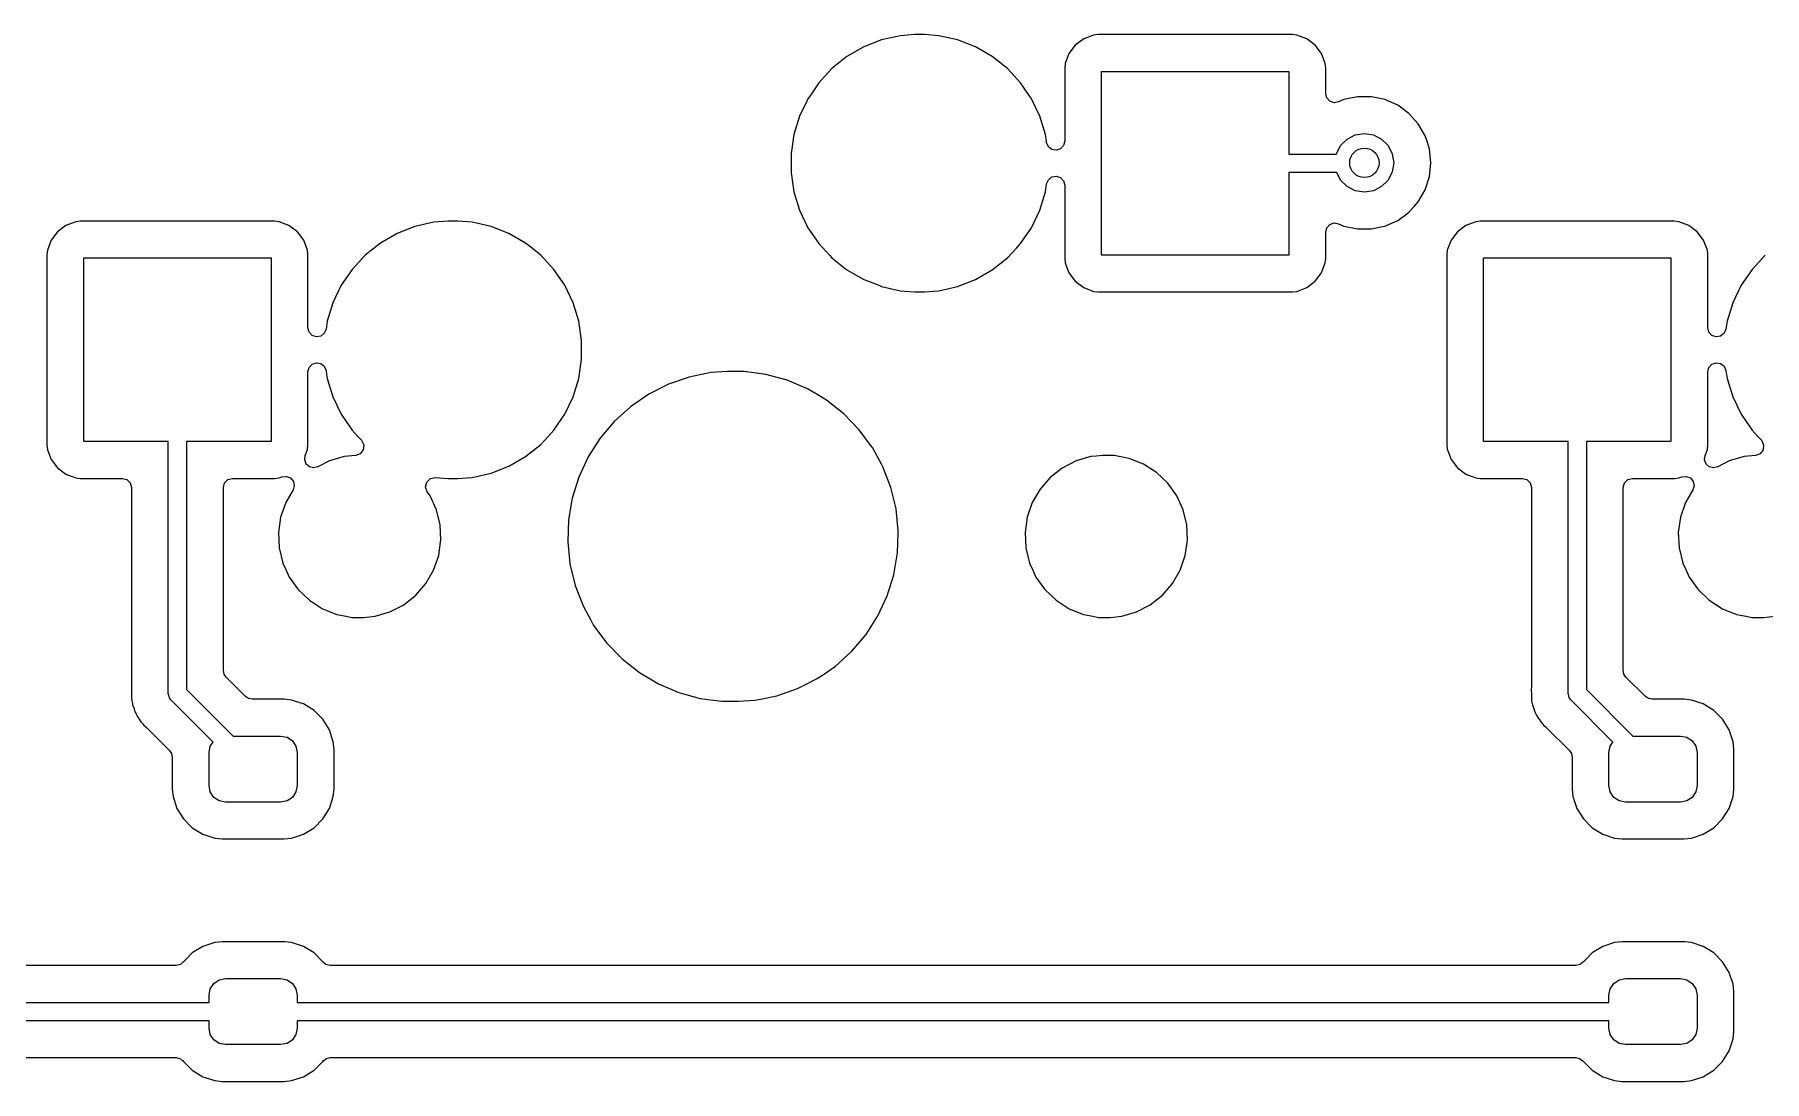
# Model space of a CAD drawing. Extents: x 30 to 259, y -142 to -25.
# Drawn here: x 220.28 to 243.82, y -60.99 to -46.74 of the extents above; entities that cross this region are included whole.
import ezdxf

# ---------------------------------------------------------------- set-up
doc = ezdxf.new("R2010")
doc.units = 0
doc.layers.add('BLACK', color=7, linetype='CONTINUOUS')

msp = doc.modelspace()

# ---------------------------------------------------------------- linework, layer by layer
at = {"layer": 'BLACK', "linetype": 'CONTINUOUS'}
for p, q in [((231.81, -46.8176), (231.566, -46.9134)), ((232.066, -46.7592), (231.81, -46.8176)), ((232.262, -46.7445), (232.066, -46.7592)), ((232.393, -46.7445), (232.262, -46.7445)), ((232.262, -46.7445), (232.262, -46.7445)), ((232.589, -46.7592), (232.393, -46.7445)), ((232.393, -46.7445), (232.393, -46.7445)), ((232.845, -46.8176), (232.589, -46.7592)), ((233.089, -46.9134), (232.845, -46.8176)), ((234.56, -46.8012), (234.445, -46.8875)), ((234.695, -46.7509), (234.56, -46.8012)), ((234.755, -46.7445), (234.695, -46.7509)), ((237.4, -46.7445), (234.755, -46.7445)), ((237.46, -46.7509), (237.4, -46.7445)), ((237.4, -46.7445), (237.4, -46.7445)), ((237.595, -46.8012), (237.46, -46.7509)), ((237.71, -46.8875), (237.595, -46.8012)), ((231.339, -47.0446), (231.134, -47.2082)), ((231.566, -46.9134), (231.339, -47.0446)), ((233.316, -47.0446), (233.089, -46.9134)), ((233.521, -47.2082), (233.316, -47.0446)), ((233.316, -47.0446), (233.316, -47.0446)), ((234.359, -47.0027), (234.308, -47.1375)), ((234.445, -46.8875), (234.359, -47.0027)), ((237.796, -47.0027), (237.71, -46.8875)), ((237.847, -47.1375), (237.796, -47.0027)), ((231.134, -47.2082), (230.955, -47.4005)), ((233.7, -47.4005), (233.521, -47.2082)), ((233.521, -47.2082), (233.521, -47.2082)), ((233.521, -47.2082), (233.521, -47.2082)), ((234.308, -47.1375), (234.302, -47.1971)), ((234.302, -47.1971), (234.302, -48.1953)), ((234.802, -49.745), (234.802, -47.245)), ((234.802, -47.245), (237.352, -47.245)), ((237.352, -47.245), (237.352, -48.37)), ((237.853, -47.1971), (237.847, -47.1375)), ((237.853, -47.548), (237.853, -47.1971)), ((237.853, -47.1971), (237.853, -47.1971)), ((230.881, -47.5095), (230.813, -47.6095)), ((230.955, -47.4005), (230.881, -47.5095)), ((233.848, -47.6173), (233.7, -47.4005)), ((233.7, -47.4005), (233.7, -47.4005)), ((233.7, -47.4005), (233.7, -47.4005)), ((237.868, -47.6071), (237.853, -47.548)), ((230.791, -47.6516), (230.693, -47.8537)), ((230.807, -47.6173), (230.791, -47.6516)), ((230.813, -47.6095), (230.807, -47.6173)), ((233.962, -47.8537), (233.848, -47.6173)), ((237.909, -47.652), (237.868, -47.6071)), ((237.967, -47.6716), (237.909, -47.652)), ((238.027, -47.6613), (237.967, -47.6716)), ((238.1, -47.6289), (238.027, -47.6613)), ((238.285, -47.5895), (238.1, -47.6289)), ((238.475, -47.5895), (238.285, -47.5895)), ((238.285, -47.5895), (238.285, -47.5895)), ((238.66, -47.6289), (238.475, -47.5895)), ((238.475, -47.5895), (238.475, -47.5895)), ((238.833, -47.7058), (238.66, -47.6289)), ((238.986, -47.8171), (238.833, -47.7058)), ((230.693, -47.8537), (230.616, -48.1044)), ((234.039, -48.1044), (233.962, -47.8537)), ((239.113, -47.9578), (238.986, -47.8171)), ((239.207, -48.1217), (239.113, -47.9578)), ((230.616, -48.1044), (230.577, -48.3638)), ((234.053, -48.1953), (234.039, -48.1044)), ((234.055, -48.2138), (234.053, -48.1953)), ((234.079, -48.2702), (234.055, -48.2138)), ((234.287, -48.2546), (234.245, -48.2995)), ((234.302, -48.1953), (234.287, -48.2546)), ((238, -48.3664), (238.056, -48.2549)), ((238.056, -48.2549), (238.145, -48.1664)), ((238.145, -48.1664), (238.256, -48.1096)), ((238.256, -48.1096), (238.38, -48.09)), ((238.38, -48.09), (238.504, -48.1096)), ((238.504, -48.1096), (238.615, -48.1664)), ((238.615, -48.1664), (238.704, -48.2549)), ((238.704, -48.2549), (238.76, -48.3664)), ((239.223, -48.1717), (239.207, -48.1217)), ((239.266, -48.3017), (239.223, -48.1717)), ((230.577, -48.3638), (230.577, -48.6262)), ((234.127, -48.3083), (234.079, -48.2702)), ((234.187, -48.319), (234.127, -48.3083)), ((234.245, -48.2995), (234.187, -48.319)), ((237.352, -48.37), (237.999, -48.37)), ((237.999, -48.37), (238, -48.3664)), ((238.76, -48.3664), (238.78, -48.49)), ((238.78, -48.49), (238.76, -48.6136)), ((239.285, -48.49), (239.266, -48.3017)), ((239.266, -48.6783), (239.285, -48.49)), ((230.577, -48.6262), (230.616, -48.8856)), ((234.055, -48.7762), (234.079, -48.7198)), ((234.079, -48.7198), (234.127, -48.6817)), ((234.127, -48.6817), (234.187, -48.671)), ((234.187, -48.671), (234.245, -48.6905)), ((234.245, -48.6905), (234.287, -48.7354)), ((238.003, -48.62), (237.352, -48.62)), ((237.352, -48.62), (237.352, -49.745)), ((238.056, -48.7251), (238.003, -48.62)), ((238.145, -48.8136), (238.056, -48.7251)), ((238.704, -48.7251), (238.615, -48.8136)), ((238.76, -48.6136), (238.704, -48.7251)), ((239.207, -48.8583), (239.266, -48.6783)), ((230.616, -48.8856), (230.693, -49.1363)), ((233.962, -49.1363), (234.039, -48.8856)), ((234.039, -48.8856), (234.055, -48.7762)), ((234.287, -48.7354), (234.302, -48.7947)), ((234.302, -48.7947), (234.302, -49.7929)), ((238.256, -48.8704), (238.145, -48.8136)), ((238.38, -48.89), (238.256, -48.8704)), ((238.504, -48.8704), (238.38, -48.89)), ((238.615, -48.8136), (238.504, -48.8704)), ((239.113, -49.0222), (239.207, -48.8583)), ((230.693, -49.1363), (230.807, -49.3727)), ((233.848, -49.3727), (233.962, -49.1363)), ((238.833, -49.2742), (238.94, -49.1962)), ((238.94, -49.1962), (238.986, -49.1629)), ((238.986, -49.1629), (239.058, -49.0829)), ((239.058, -49.0829), (239.113, -49.0222)), ((220.595, -49.4275), (220.509, -49.5427)), ((220.71, -49.3412), (220.595, -49.4275)), ((220.845, -49.2909), (220.71, -49.3412)), ((220.905, -49.2845), (220.845, -49.2909)), ((223.55, -49.2845), (220.905, -49.2845)), ((223.61, -49.2909), (223.55, -49.2845)), ((223.55, -49.2845), (223.55, -49.2845)), ((223.745, -49.3412), (223.61, -49.2909)), ((223.86, -49.4275), (223.745, -49.3412)), ((223.946, -49.5427), (223.86, -49.4275)), ((225.46, -49.3576), (225.216, -49.4534)), ((225.716, -49.2992), (225.46, -49.3576)), ((225.912, -49.2845), (225.716, -49.2992)), ((226.043, -49.2845), (225.912, -49.2845)), ((225.912, -49.2845), (225.912, -49.2845)), ((226.239, -49.2992), (226.043, -49.2845)), ((226.043, -49.2845), (226.043, -49.2845)), ((226.495, -49.3576), (226.239, -49.2992)), ((226.739, -49.4534), (226.495, -49.3576)), ((230.807, -49.3727), (230.924, -49.544)), ((233.7, -49.5895), (233.848, -49.3727)), ((237.853, -49.432), (237.868, -49.3729)), ((237.853, -49.7929), (237.853, -49.432)), ((237.868, -49.3729), (237.909, -49.328)), ((237.909, -49.328), (237.967, -49.3084)), ((237.967, -49.3084), (238.027, -49.3187)), ((238.027, -49.3187), (238.1, -49.3511)), ((238.1, -49.3511), (238.285, -49.3905)), ((238.285, -49.3905), (238.285, -49.3905)), ((238.285, -49.3905), (238.475, -49.3905)), ((238.475, -49.3905), (238.605, -49.3628)), ((238.475, -49.3905), (238.475, -49.3905)), ((238.605, -49.3628), (238.66, -49.3511)), ((238.66, -49.3511), (238.833, -49.2742)), ((239.645, -49.4275), (239.559, -49.5427)), ((239.76, -49.3412), (239.645, -49.4275)), ((239.895, -49.2909), (239.76, -49.3412)), ((239.955, -49.2845), (239.895, -49.2909)), ((242.6, -49.2845), (239.955, -49.2845)), ((242.66, -49.2909), (242.6, -49.2845)), ((242.6, -49.2845), (242.6, -49.2845)), ((242.795, -49.3412), (242.66, -49.2909)), ((242.91, -49.4275), (242.795, -49.3412)), ((242.996, -49.5427), (242.91, -49.4275)), ((220.509, -49.5427), (220.458, -49.6775)), ((223.997, -49.6775), (223.946, -49.5427)), ((224.989, -49.5846), (224.784, -49.7482)), ((225.216, -49.4534), (224.989, -49.5846)), ((226.966, -49.5846), (226.739, -49.4534)), ((227.018, -49.6255), (226.966, -49.5846)), ((227.171, -49.7482), (227.018, -49.6255)), ((230.924, -49.544), (230.955, -49.5895)), ((230.955, -49.5895), (231.102, -49.7482)), ((233.521, -49.7818), (233.648, -49.6459)), ((233.648, -49.6459), (233.7, -49.5895)), ((233.7, -49.5895), (233.7, -49.5895)), ((233.7, -49.5895), (233.7, -49.5895)), ((239.559, -49.5427), (239.508, -49.6775)), ((243.047, -49.6775), (242.996, -49.5427)), ((220.458, -49.6775), (220.452, -49.7371)), ((220.452, -49.7371), (220.452, -52.3329)), ((220.952, -52.285), (220.952, -49.785)), ((220.952, -49.785), (223.502, -49.785)), ((223.502, -49.785), (223.502, -52.285)), ((224.003, -49.7371), (223.997, -49.6775)), ((224.003, -50.7353), (224.003, -49.7371)), ((224.003, -49.7371), (224.003, -49.7371)), ((224.784, -49.7482), (224.605, -49.9405)), ((227.35, -49.9405), (227.171, -49.7482)), ((227.171, -49.7482), (227.171, -49.7482)), ((227.171, -49.7482), (227.171, -49.7482)), ((231.102, -49.7482), (231.134, -49.7818)), ((231.134, -49.7818), (231.339, -49.9454)), ((233.316, -49.9454), (233.521, -49.7818)), ((234.302, -49.7929), (234.308, -49.8525)), ((234.308, -49.8525), (234.359, -49.9873)), ((237.352, -49.745), (234.802, -49.745)), ((237.796, -49.9873), (237.847, -49.8525)), ((237.847, -49.8525), (237.853, -49.7929)), ((239.508, -49.6775), (239.502, -49.7371)), ((239.502, -49.7371), (239.502, -52.3329)), ((240.002, -52.285), (240.002, -49.785)), ((240.002, -49.785), (242.552, -49.785)), ((242.552, -49.785), (242.552, -52.285)), ((243.053, -49.7371), (243.047, -49.6775)), ((243.053, -50.7353), (243.053, -49.7371)), ((243.053, -49.7371), (243.053, -49.7371)), ((243.834, -49.7482), (243.655, -49.9405)), ((224.605, -49.9405), (224.457, -50.1573)), ((227.498, -50.1573), (227.35, -49.9405)), ((227.35, -49.9405), (227.35, -49.9405)), ((227.35, -49.9405), (227.35, -49.9405)), ((231.339, -49.9454), (231.566, -50.0766)), ((231.566, -50.0766), (231.632, -50.1025)), ((231.632, -50.1025), (231.772, -50.1573)), ((232.845, -50.1724), (233.089, -50.0766)), ((233.089, -50.0766), (233.316, -49.9454)), ((234.359, -49.9873), (234.445, -50.1025)), ((234.445, -50.1025), (234.56, -50.1888)), ((237.595, -50.1888), (237.71, -50.1025)), ((237.71, -50.1025), (237.796, -49.9873)), ((243.655, -49.9405), (243.507, -50.1573)), ((224.457, -50.1573), (224.343, -50.3937)), ((227.612, -50.3937), (227.498, -50.1573)), ((231.772, -50.1573), (231.81, -50.1724)), ((231.81, -50.1724), (232.066, -50.2308)), ((232.066, -50.2308), (232.122, -50.235)), ((232.122, -50.235), (232.262, -50.2455)), ((232.262, -50.2455), (232.262, -50.2455)), ((232.262, -50.2455), (232.393, -50.2455)), ((232.393, -50.2455), (232.516, -50.2363)), ((232.393, -50.2455), (232.393, -50.2455)), ((232.516, -50.2363), (232.589, -50.2308)), ((232.589, -50.2308), (232.845, -50.1724)), ((234.56, -50.1888), (234.695, -50.2391)), ((234.695, -50.2391), (234.755, -50.2455)), ((234.755, -50.2455), (237.4, -50.2455)), ((237.4, -50.2455), (237.46, -50.2391)), ((237.46, -50.2391), (237.595, -50.1888)), ((243.507, -50.1573), (243.393, -50.3937)), ((224.343, -50.3937), (224.266, -50.6444)), ((227.689, -50.6444), (227.612, -50.3937)), ((243.393, -50.3937), (243.316, -50.6444)), ((224.018, -50.7946), (224.003, -50.7353)), ((224.06, -50.8395), (224.018, -50.7946)), ((224.118, -50.859), (224.06, -50.8395)), ((224.226, -50.8102), (224.178, -50.8483)), ((224.25, -50.7538), (224.226, -50.8102)), ((224.266, -50.6444), (224.25, -50.7538)), ((227.728, -50.9038), (227.689, -50.6444)), ((243.068, -50.7946), (243.053, -50.7353)), ((243.11, -50.8395), (243.068, -50.7946)), ((243.168, -50.859), (243.11, -50.8395)), ((243.276, -50.8102), (243.228, -50.8483)), ((243.3, -50.7538), (243.276, -50.8102)), ((243.316, -50.6444), (243.3, -50.7538)), ((224.178, -50.8483), (224.118, -50.859)), ((227.728, -51.1662), (227.728, -50.9038)), ((243.228, -50.8483), (243.168, -50.859)), ((224.003, -51.3347), (224.018, -51.2754)), ((224.018, -51.2754), (224.06, -51.2305)), ((224.06, -51.2305), (224.118, -51.211)), ((224.118, -51.211), (224.178, -51.2217)), ((224.178, -51.2217), (224.226, -51.2598)), ((224.226, -51.2598), (224.25, -51.3162)), ((224.25, -51.3162), (224.258, -51.3707)), ((227.689, -51.4256), (227.728, -51.1662)), ((243.053, -51.3347), (243.068, -51.2754)), ((243.068, -51.2754), (243.11, -51.2305)), ((243.11, -51.2305), (243.168, -51.211)), ((243.168, -51.211), (243.228, -51.2217)), ((243.228, -51.2217), (243.276, -51.2598)), ((243.276, -51.2598), (243.3, -51.3162)), ((243.3, -51.3162), (243.308, -51.3707)), ((224.003, -52.3329), (224.003, -51.3347)), ((224.258, -51.3707), (224.266, -51.4256)), ((224.266, -51.4256), (224.343, -51.6763)), ((227.612, -51.6763), (227.689, -51.4256)), ((228.909, -51.5041), (228.641, -51.6396)), ((229.193, -51.4055), (228.909, -51.5041)), ((229.488, -51.3456), (229.193, -51.4055)), ((229.712, -51.3306), (229.488, -51.3456)), ((229.938, -51.3306), (229.712, -51.3306)), ((229.712, -51.3306), (229.712, -51.3306)), ((230.236, -51.3707), (229.938, -51.3306)), ((230.525, -51.45), (230.236, -51.3707)), ((230.236, -51.3707), (230.236, -51.3707)), ((230.236, -51.3707), (230.236, -51.3707)), ((230.621, -51.4906), (230.525, -51.45)), ((230.802, -51.5673), (230.621, -51.4906)), ((243.053, -52.3329), (243.053, -51.3347)), ((243.308, -51.3707), (243.316, -51.4256)), ((243.316, -51.4256), (243.393, -51.6763)), ((224.343, -51.6763), (224.457, -51.9127)), ((227.498, -51.9127), (227.612, -51.6763)), ((228.641, -51.6396), (228.393, -51.8097)), ((230.931, -51.6439), (230.802, -51.5673)), ((231.061, -51.7205), (230.931, -51.6439)), ((231.296, -51.9067), (231.061, -51.7205)), ((231.061, -51.7205), (231.061, -51.7205)), ((231.061, -51.7205), (231.061, -51.7205)), ((243.393, -51.6763), (243.507, -51.9127)), ((224.457, -51.9127), (224.524, -52.0112)), ((224.524, -52.0112), (224.605, -52.1295)), ((227.35, -52.1295), (227.498, -51.9127)), ((228.171, -52.0112), (227.977, -52.2407)), ((228.393, -51.8097), (228.171, -52.0112)), ((231.505, -52.1227), (231.296, -51.9067)), ((243.507, -51.9127), (243.574, -52.0112)), ((243.574, -52.0112), (243.655, -52.1295)), ((224.605, -52.1295), (224.684, -52.2146)), ((224.684, -52.2146), (224.732, -52.266)), ((227.171, -52.3218), (227.271, -52.2148)), ((227.271, -52.2148), (227.35, -52.1295)), ((227.35, -52.1295), (227.35, -52.1295)), ((227.35, -52.1295), (227.35, -52.1295)), ((227.977, -52.2407), (227.815, -52.494)), ((231.66, -52.3329), (231.505, -52.1227)), ((243.655, -52.1295), (243.734, -52.2146)), ((243.734, -52.2146), (243.782, -52.266)), ((220.452, -52.3329), (220.458, -52.3925)), ((220.458, -52.3925), (220.459, -52.3945)), ((220.459, -52.3945), (220.509, -52.5273)), ((222.102, -52.285), (220.952, -52.285)), ((222.102, -55.7125), (222.102, -52.285)), ((223.502, -52.285), (222.352, -52.285)), ((222.352, -52.285), (222.352, -55.6607)), ((223.959, -52.5342), (223.966, -52.4756)), ((223.966, -52.4756), (223.997, -52.3925)), ((223.997, -52.3925), (224.003, -52.3329)), ((224.498, -52.4886), (224.296, -52.5478)), ((224.653, -52.4738), (224.498, -52.4886)), ((224.716, -52.449), (224.653, -52.4738)), ((224.757, -52.3945), (224.716, -52.449)), ((224.732, -52.266), (224.763, -52.3267)), ((224.763, -52.3267), (224.757, -52.3945)), ((226.739, -52.6166), (226.966, -52.4854)), ((226.966, -52.4854), (227.171, -52.3218)), ((227.815, -52.494), (227.688, -52.7665)), ((231.684, -52.3646), (231.66, -52.3329)), ((231.807, -52.5894), (231.684, -52.3646)), ((234.658, -52.4886), (234.456, -52.5478)), ((234.728, -52.4819), (234.658, -52.4886)), ((234.815, -52.4736), (234.728, -52.4819)), ((234.973, -52.4736), (234.815, -52.4736)), ((235.179, -52.5134), (234.973, -52.4736)), ((234.973, -52.4736), (234.973, -52.4736)), ((239.502, -52.3329), (239.508, -52.3925)), ((239.508, -52.3925), (239.509, -52.3945)), ((239.509, -52.3945), (239.559, -52.5273)), ((241.152, -52.285), (240.002, -52.285)), ((241.152, -55.7125), (241.152, -52.285)), ((242.552, -52.285), (241.402, -52.285)), ((241.402, -52.285), (241.402, -55.6607)), ((243.009, -52.5342), (243.016, -52.4756)), ((243.016, -52.4756), (243.047, -52.3925)), ((243.047, -52.3925), (243.053, -52.3329)), ((243.548, -52.4886), (243.346, -52.5478)), ((243.703, -52.4738), (243.548, -52.4886)), ((243.766, -52.449), (243.703, -52.4738)), ((243.807, -52.3945), (243.766, -52.449)), ((243.782, -52.266), (243.813, -52.3267)), ((243.813, -52.3267), (243.807, -52.3945)), ((220.509, -52.5273), (220.595, -52.6425)), ((220.595, -52.6425), (220.71, -52.7288)), ((220.71, -52.7288), (220.845, -52.7791)), ((223.98, -52.5894), (223.959, -52.5342)), ((224.024, -52.6286), (223.98, -52.5894)), ((224.081, -52.6429), (224.024, -52.6286)), ((224.139, -52.6291), (224.081, -52.6429)), ((224.296, -52.5478), (224.139, -52.6291)), ((226.239, -52.7708), (226.495, -52.7124)), ((226.495, -52.7124), (226.739, -52.6166)), ((231.828, -52.6281), (231.807, -52.5894)), ((231.914, -52.8505), (231.828, -52.6281)), ((234.269, -52.6442), (234.104, -52.7743)), ((234.456, -52.5478), (234.269, -52.6442)), ((235.202, -52.5223), (235.179, -52.5134)), ((235.179, -52.5134), (235.179, -52.5134)), ((235.179, -52.5134), (235.179, -52.5134)), ((235.374, -52.5916), (235.202, -52.5223)), ((235.551, -52.7053), (235.374, -52.5916)), ((235.704, -52.8505), (235.551, -52.7053)), ((235.551, -52.7053), (235.551, -52.7053)), ((235.551, -52.7053), (235.551, -52.7053)), ((239.559, -52.5273), (239.645, -52.6425)), ((239.645, -52.6425), (239.76, -52.7288)), ((239.76, -52.7288), (239.895, -52.7791)), ((243.03, -52.5894), (243.009, -52.5342)), ((243.074, -52.6286), (243.03, -52.5894)), ((243.131, -52.6429), (243.074, -52.6286)), ((243.189, -52.6291), (243.131, -52.6429)), ((243.346, -52.5478), (243.189, -52.6291)), ((220.845, -52.7791), (220.905, -52.7855)), ((220.905, -52.7855), (221.478, -52.7855)), ((221.478, -52.7855), (221.54, -52.8021)), ((221.54, -52.8021), (221.585, -52.8475)), ((221.585, -52.8475), (221.602, -52.9095)), ((221.602, -52.9095), (221.602, -55.6298)), ((222.853, -52.9095), (222.87, -52.8475)), ((222.853, -55.402), (222.853, -52.9095)), ((222.87, -52.8475), (222.915, -52.8021)), ((222.915, -52.8021), (222.977, -52.7855)), ((222.977, -52.7855), (223.55, -52.7855)), ((223.55, -52.7855), (223.61, -52.7791)), ((223.55, -52.7855), (223.55, -52.7855)), ((223.61, -52.7791), (223.65, -52.764)), ((223.65, -52.764), (223.71, -52.7573)), ((223.801, -52.9422), (223.701, -53.1154)), ((223.71, -52.7573), (223.766, -52.7796)), ((223.766, -52.7796), (223.805, -52.8255)), ((223.818, -52.8844), (223.801, -52.9422)), ((223.805, -52.8255), (223.818, -52.8844)), ((225.605, -52.9026), (225.62, -52.8352)), ((225.627, -52.968), (225.605, -52.9026)), ((225.62, -52.8352), (225.67, -52.7868)), ((225.67, -52.7868), (225.738, -52.7724)), ((225.738, -52.7724), (225.912, -52.7855)), ((225.912, -52.7855), (225.912, -52.7855)), ((225.912, -52.7855), (226.043, -52.7855)), ((226.043, -52.7855), (226.166, -52.7763)), ((226.043, -52.7855), (226.043, -52.7855)), ((226.166, -52.7763), (226.239, -52.7708)), ((227.688, -52.7665), (227.599, -53.0535)), ((231.936, -52.9086), (231.914, -52.8505)), ((232.006, -53.2009), (231.936, -52.9086)), ((233.966, -52.9332), (233.861, -53.1154)), ((234.104, -52.7743), (233.966, -52.9332)), ((235.826, -53.0218), (235.704, -52.8505)), ((235.704, -52.8505), (235.704, -52.8505)), ((239.895, -52.7791), (239.955, -52.7855)), ((239.955, -52.7855), (240.528, -52.7855)), ((240.528, -52.7855), (240.59, -52.8021)), ((240.59, -52.8021), (240.635, -52.8475)), ((240.635, -52.8475), (240.652, -52.9095)), ((240.652, -52.9095), (240.652, -55.6298)), ((241.903, -52.9095), (241.92, -52.8475)), ((241.903, -55.402), (241.903, -52.9095)), ((241.92, -52.8475), (241.965, -52.8021)), ((241.965, -52.8021), (242.027, -52.7855)), ((242.027, -52.7855), (242.6, -52.7855)), ((242.6, -52.7855), (242.66, -52.7791)), ((242.6, -52.7855), (242.6, -52.7855)), ((242.66, -52.7791), (242.7, -52.764)), ((242.7, -52.764), (242.76, -52.7573)), ((242.851, -52.9422), (242.751, -53.1154)), ((242.76, -52.7573), (242.816, -52.7796)), ((242.816, -52.7796), (242.855, -52.8255)), ((242.868, -52.8844), (242.851, -52.9422)), ((242.855, -52.8255), (242.868, -52.8844)), ((223.701, -53.1154), (223.632, -53.3142)), ((225.666, -53.0218), (225.627, -52.968)), ((225.753, -53.2131), (225.666, -53.0218)), ((225.666, -53.0218), (225.666, -53.0218)), ((225.666, -53.0218), (225.666, -53.0218)), ((227.599, -53.0535), (227.549, -53.3498)), ((233.861, -53.1154), (233.792, -53.3142)), ((235.913, -53.2131), (235.826, -53.0218)), ((235.826, -53.0218), (235.826, -53.0218)), ((235.826, -53.0218), (235.826, -53.0218)), ((242.751, -53.1154), (242.682, -53.3142)), ((223.632, -53.3142), (223.602, -53.5224)), ((225.803, -53.4175), (225.753, -53.2131)), ((225.813, -53.6276), (225.803, -53.4175)), ((227.549, -53.3498), (227.539, -53.6502)), ((232.036, -53.4998), (232.006, -53.2009)), ((233.792, -53.3142), (233.762, -53.5224)), ((235.963, -53.4175), (235.913, -53.2131)), ((235.973, -53.6276), (235.963, -53.4175)), ((242.682, -53.3142), (242.652, -53.5224)), ((223.602, -53.5224), (223.602, -53.5224)), ((223.602, -53.5224), (223.612, -53.7325)), ((225.783, -53.8358), (225.809, -53.6502)), ((225.809, -53.6502), (225.813, -53.6276)), ((227.539, -53.6502), (227.569, -53.9491)), ((232.026, -53.8002), (232.035, -53.5224)), ((232.035, -53.5224), (232.036, -53.4998)), ((233.762, -53.5224), (233.772, -53.7325)), ((233.762, -53.5224), (233.762, -53.5224)), ((235.943, -53.8358), (235.973, -53.6276)), ((242.652, -53.5224), (242.652, -53.5224)), ((242.652, -53.5224), (242.662, -53.7325)), ((223.612, -53.7325), (223.662, -53.9369)), ((225.714, -54.0346), (225.783, -53.8358)), ((231.976, -54.0965), (232.026, -53.8002)), ((233.772, -53.7325), (233.822, -53.9369)), ((235.874, -54.0346), (235.943, -53.8358)), ((242.662, -53.7325), (242.712, -53.9369)), ((223.662, -53.9369), (223.707, -54.0346)), ((223.707, -54.0346), (223.749, -54.1282)), ((223.749, -54.1282), (223.858, -54.2812)), ((225.609, -54.2168), (225.714, -54.0346)), ((227.569, -53.9491), (227.639, -54.2414)), ((231.887, -54.3835), (231.976, -54.0965)), ((233.822, -53.9369), (233.867, -54.0346)), ((233.867, -54.0346), (233.909, -54.1282)), ((233.909, -54.1282), (234.018, -54.2812)), ((235.769, -54.2168), (235.874, -54.0346)), ((242.712, -53.9369), (242.757, -54.0346)), ((242.757, -54.0346), (242.799, -54.1282)), ((242.799, -54.1282), (242.908, -54.2812)), ((223.858, -54.2812), (223.871, -54.2995)), ((223.871, -54.2995), (224.024, -54.4447)), ((225.306, -54.5058), (225.471, -54.3757)), ((225.471, -54.3757), (225.609, -54.2168)), ((227.639, -54.2414), (227.747, -54.5219)), ((234.018, -54.2812), (234.031, -54.2995)), ((234.031, -54.2995), (234.184, -54.4447)), ((235.466, -54.5058), (235.631, -54.3757)), ((235.631, -54.3757), (235.769, -54.2168)), ((242.908, -54.2812), (242.921, -54.2995)), ((242.921, -54.2995), (243.074, -54.4447)), ((224.024, -54.4447), (224.024, -54.4447)), ((224.024, -54.4447), (224.024, -54.4447)), ((224.024, -54.4447), (224.201, -54.5584)), ((224.201, -54.5584), (224.201, -54.5584)), ((224.201, -54.5584), (224.396, -54.6366)), ((224.917, -54.6614), (225.119, -54.6022)), ((225.119, -54.6022), (225.306, -54.5058)), ((227.747, -54.5219), (227.849, -54.7081)), ((231.76, -54.656), (231.887, -54.3835)), ((234.184, -54.4447), (234.184, -54.4447)), ((234.184, -54.4447), (234.184, -54.4447)), ((234.184, -54.4447), (234.361, -54.5584)), ((234.361, -54.5584), (234.361, -54.5584)), ((234.361, -54.5584), (234.556, -54.6366)), ((235.077, -54.6614), (235.279, -54.6022)), ((235.279, -54.6022), (235.466, -54.5058)), ((243.074, -54.4447), (243.074, -54.4447)), ((243.074, -54.4447), (243.074, -54.4447)), ((243.074, -54.4447), (243.251, -54.5584)), ((243.251, -54.5584), (243.251, -54.5584)), ((243.251, -54.5584), (243.446, -54.6366)), ((224.396, -54.6366), (224.525, -54.6614)), ((224.525, -54.6614), (224.602, -54.6764)), ((224.602, -54.6764), (224.602, -54.6764)), ((224.602, -54.6764), (224.76, -54.6764)), ((224.76, -54.6764), (224.917, -54.6614)), ((224.76, -54.6764), (224.76, -54.6764)), ((227.849, -54.7081), (227.891, -54.7854)), ((227.891, -54.7854), (228.07, -55.0273)), ((231.598, -54.9093), (231.76, -54.656)), ((234.556, -54.6366), (234.685, -54.6614)), ((234.685, -54.6614), (234.762, -54.6764)), ((234.762, -54.6764), (234.762, -54.6764)), ((234.762, -54.6764), (234.92, -54.6764)), ((234.92, -54.6764), (235.077, -54.6614)), ((234.92, -54.6764), (234.92, -54.6764)), ((243.446, -54.6366), (243.575, -54.6614)), ((243.575, -54.6614), (243.652, -54.6764)), ((243.652, -54.6764), (243.652, -54.6764)), ((243.652, -54.6764), (243.81, -54.6764)), ((243.81, -54.6764), (243.967, -54.6614)), ((243.81, -54.6764), (243.81, -54.6764)), ((228.07, -55.0273), (228.279, -55.2433)), ((231.404, -55.1388), (231.598, -54.9093)), ((228.279, -55.2433), (228.514, -55.4295)), ((231.182, -55.3403), (231.404, -55.1388)), ((222.862, -55.4495), (222.853, -55.402)), ((222.889, -55.4897), (222.862, -55.4495)), ((223.155, -55.7557), (222.889, -55.4897)), ((228.514, -55.4295), (228.773, -55.5827)), ((230.8, -55.5782), (230.934, -55.5104)), ((230.934, -55.5104), (231.017, -55.4534)), ((231.017, -55.4534), (231.182, -55.3403)), ((241.912, -55.4495), (241.903, -55.402)), ((241.939, -55.4897), (241.912, -55.4495)), ((242.205, -55.7557), (241.939, -55.4897)), ((221.602, -55.6298), (221.6, -55.6503)), ((221.6, -55.6503), (221.602, -55.7204)), ((221.602, -55.7204), (221.602, -55.7243)), ((221.602, -55.7243), (221.602, -55.7518)), ((221.602, -55.7518), (221.603, -55.7558)), ((221.603, -55.7558), (221.603, -55.7675)), ((221.603, -55.7675), (221.605, -55.8111)), ((222.111, -55.7422), (222.102, -55.7125)), ((222.118, -55.7724), (222.111, -55.7422)), ((222.122, -55.7775), (222.118, -55.7724)), ((222.122, -55.7801), (222.122, -55.7775)), ((222.126, -55.783), (222.122, -55.7801)), ((222.139, -55.8009), (222.126, -55.783)), ((222.352, -55.6607), (222.984, -56.2925)), ((223.195, -55.7826), (223.155, -55.7557)), ((223.243, -55.792), (223.195, -55.7826)), ((228.773, -55.5827), (229.05, -55.7)), ((229.05, -55.7), (229.05, -55.7)), ((229.05, -55.7), (229.05, -55.7)), ((229.05, -55.7), (229.114, -55.7175)), ((229.114, -55.7175), (229.339, -55.7793)), ((229.339, -55.7793), (229.637, -55.8194)), ((230.087, -55.8044), (230.161, -55.7894)), ((230.161, -55.7894), (230.382, -55.7445)), ((230.382, -55.7445), (230.666, -55.6459)), ((230.666, -55.6459), (230.8, -55.5782)), ((240.652, -55.6298), (240.65, -55.6503)), ((240.65, -55.6503), (240.652, -55.7204)), ((240.652, -55.7204), (240.652, -55.7243)), ((240.652, -55.7243), (240.652, -55.7518)), ((240.652, -55.7518), (240.653, -55.7558)), ((240.653, -55.7558), (240.653, -55.7675)), ((240.653, -55.7675), (240.655, -55.8111)), ((241.161, -55.7422), (241.152, -55.7125)), ((241.168, -55.7724), (241.161, -55.7422)), ((241.172, -55.7775), (241.168, -55.7724)), ((241.172, -55.7801), (241.172, -55.7775)), ((241.176, -55.783), (241.172, -55.7801)), ((241.189, -55.8009), (241.176, -55.783)), ((241.402, -55.6607), (242.034, -56.2925)), ((242.245, -55.7826), (242.205, -55.7557)), ((242.293, -55.792), (242.245, -55.7826)), ((221.605, -55.8111), (221.61, -55.8304)), ((221.61, -55.8304), (221.614, -55.8494)), ((221.614, -55.8494), (221.617, -55.8693)), ((221.617, -55.8693), (221.633, -55.9099)), ((221.633, -55.9099), (221.637, -55.921)), ((221.637, -55.921), (221.649, -55.9629)), ((221.649, -55.9629), (221.659, -55.9801)), ((221.659, -55.9801), (221.668, -55.9976)), ((221.668, -55.9976), (221.675, -56.0162)), ((221.675, -56.0162), (221.675, -56.0162)), ((221.675, -56.0162), (221.701, -56.0516)), ((222.713, -56.3745), (222.139, -55.8009)), ((223.681, -55.792), (223.243, -55.792)), ((223.78, -55.8021), (223.681, -55.792)), ((223.941, -55.8555), (223.78, -55.8021)), ((224.086, -55.9445), (223.941, -55.8555)), ((224.205, -56.0645), (224.086, -55.9445)), ((229.637, -55.8194), (229.863, -55.8194)), ((229.863, -55.8194), (230.087, -55.8044)), ((229.863, -55.8194), (229.863, -55.8194)), ((240.655, -55.8111), (240.66, -55.8304)), ((240.66, -55.8304), (240.664, -55.8494)), ((240.664, -55.8494), (240.667, -55.8693)), ((240.667, -55.8693), (240.683, -55.9099)), ((240.683, -55.9099), (240.687, -55.921)), ((240.687, -55.921), (240.699, -55.9629)), ((240.699, -55.9629), (240.709, -55.9801)), ((240.709, -55.9801), (240.718, -55.9976)), ((240.718, -55.9976), (240.725, -56.0162)), ((240.725, -56.0162), (240.725, -56.0162)), ((240.725, -56.0162), (240.751, -56.0516)), ((241.763, -56.3745), (241.189, -55.8009)), ((242.731, -55.792), (242.293, -55.792)), ((242.83, -55.8021), (242.731, -55.792)), ((242.991, -55.8555), (242.83, -55.8021)), ((243.136, -55.9445), (242.991, -55.8555)), ((243.255, -56.0645), (243.136, -55.9445)), ((221.701, -56.0516), (221.707, -56.0613)), ((221.707, -56.0613), (221.729, -56.0989)), ((221.729, -56.0989), (221.729, -56.0989)), ((221.729, -56.0989), (221.729, -56.0989)), ((221.729, -56.0989), (221.743, -56.1131)), ((221.743, -56.1131), (221.756, -56.1279)), ((221.756, -56.1279), (221.768, -56.1441)), ((221.768, -56.1441), (221.802, -56.1719)), ((221.802, -56.1719), (221.81, -56.1798)), ((221.81, -56.1798), (222.121, -56.4903)), ((224.295, -56.2088), (224.205, -56.0645)), ((224.348, -56.3698), (224.295, -56.2088)), ((224.295, -56.2088), (224.295, -56.2088)), ((224.295, -56.2088), (224.295, -56.2088)), ((240.751, -56.0516), (240.757, -56.0613)), ((240.757, -56.0613), (240.779, -56.0989)), ((240.779, -56.0989), (240.779, -56.0989)), ((240.779, -56.0989), (240.779, -56.0989)), ((240.779, -56.0989), (240.793, -56.1131)), ((240.793, -56.1131), (240.806, -56.1279)), ((240.806, -56.1279), (240.818, -56.1441)), ((240.818, -56.1441), (240.852, -56.1719)), ((240.852, -56.1719), (240.86, -56.1798)), ((240.86, -56.1798), (241.171, -56.4903)), ((243.345, -56.2088), (243.255, -56.0645)), ((243.398, -56.3698), (243.345, -56.2088)), ((243.345, -56.2088), (243.345, -56.2088)), ((243.345, -56.2088), (243.345, -56.2088)), ((222.121, -56.4903), (222.148, -56.5305)), ((222.657, -56.5175), (222.675, -56.4314)), ((222.675, -56.4314), (222.713, -56.3745)), ((222.984, -56.2925), (223.632, -56.2925)), ((223.632, -56.2925), (223.719, -56.3096)), ((223.719, -56.3096), (223.792, -56.3584)), ((223.792, -56.3584), (223.84, -56.4314)), ((223.84, -56.4314), (223.857, -56.5175)), ((224.358, -56.4692), (224.348, -56.3698)), ((224.358, -57.0158), (224.358, -56.4692)), ((241.171, -56.4903), (241.198, -56.5305)), ((241.707, -56.5175), (241.725, -56.4314)), ((241.725, -56.4314), (241.763, -56.3745)), ((242.034, -56.2925), (242.682, -56.2925)), ((242.682, -56.2925), (242.769, -56.3096)), ((242.769, -56.3096), (242.842, -56.3584)), ((242.842, -56.3584), (242.89, -56.4314)), ((242.89, -56.4314), (242.907, -56.5175)), ((243.408, -56.4692), (243.398, -56.3698)), ((243.408, -57.0158), (243.408, -56.4692)), ((222.148, -56.5305), (222.157, -56.578)), ((222.157, -56.578), (222.157, -57.0158)), ((222.657, -56.9675), (222.657, -56.5175)), ((223.857, -56.5175), (223.857, -56.9675)), ((241.198, -56.5305), (241.207, -56.578)), ((241.207, -56.578), (241.207, -57.0158)), ((241.707, -56.9675), (241.707, -56.5175)), ((242.907, -56.5175), (242.907, -56.9675)), ((222.157, -57.0158), (222.167, -57.1152)), ((222.167, -57.1152), (222.22, -57.2762)), ((222.675, -57.0536), (222.657, -56.9675)), ((222.723, -57.1266), (222.675, -57.0536)), ((222.796, -57.1754), (222.723, -57.1266)), ((222.882, -57.1925), (222.796, -57.1754)), ((223.632, -57.1925), (222.882, -57.1925)), ((223.719, -57.1754), (223.632, -57.1925)), ((223.792, -57.1266), (223.719, -57.1754)), ((223.84, -57.0536), (223.792, -57.1266)), ((223.857, -56.9675), (223.84, -57.0536)), ((224.295, -57.2762), (224.348, -57.1152)), ((224.348, -57.1152), (224.358, -57.0158)), ((241.207, -57.0158), (241.217, -57.1152)), ((241.217, -57.1152), (241.27, -57.2762)), ((241.725, -57.0536), (241.707, -56.9675)), ((241.773, -57.1266), (241.725, -57.0536)), ((241.846, -57.1754), (241.773, -57.1266)), ((241.932, -57.1925), (241.846, -57.1754)), ((242.682, -57.1925), (241.932, -57.1925)), ((242.769, -57.1754), (242.682, -57.1925)), ((242.842, -57.1266), (242.769, -57.1754)), ((242.89, -57.0536), (242.842, -57.1266)), ((242.907, -56.9675), (242.89, -57.0536)), ((243.345, -57.2762), (243.398, -57.1152)), ((243.398, -57.1152), (243.408, -57.0158)), ((222.22, -57.2762), (222.31, -57.4205)), ((222.31, -57.4205), (222.429, -57.5405)), ((224.086, -57.5405), (224.205, -57.4205)), ((224.205, -57.4205), (224.295, -57.2762)), ((241.27, -57.2762), (241.36, -57.4205)), ((241.36, -57.4205), (241.479, -57.5405)), ((243.136, -57.5405), (243.255, -57.4205)), ((243.255, -57.4205), (243.345, -57.2762)), ((222.429, -57.5405), (222.574, -57.6295)), ((222.574, -57.6295), (222.574, -57.6295)), ((222.574, -57.6295), (222.574, -57.6295)), ((222.574, -57.6295), (222.735, -57.6828)), ((223.78, -57.6828), (223.941, -57.6295)), ((223.941, -57.6295), (224.086, -57.5405)), ((241.479, -57.5405), (241.624, -57.6295)), ((241.624, -57.6295), (241.624, -57.6295)), ((241.624, -57.6295), (241.624, -57.6295)), ((241.624, -57.6295), (241.785, -57.6828)), ((242.83, -57.6828), (242.991, -57.6295)), ((242.991, -57.6295), (243.136, -57.5405)), ((222.735, -57.6828), (222.834, -57.693)), ((222.834, -57.693), (223.681, -57.693)), ((223.681, -57.693), (223.78, -57.6828)), ((241.785, -57.6828), (241.884, -57.693)), ((241.884, -57.693), (242.731, -57.693)), ((242.731, -57.693), (242.83, -57.6828)), ((222.364, -59.3096), (222.31, -59.3645)), ((222.429, -59.2445), (222.364, -59.3096)), ((222.574, -59.1555), (222.429, -59.2445)), ((222.735, -59.1021), (222.574, -59.1555)), ((222.834, -59.092), (222.735, -59.1021)), ((223.681, -59.092), (222.834, -59.092)), ((223.691, -59.093), (223.681, -59.092)), ((223.78, -59.1021), (223.691, -59.093)), ((223.941, -59.1555), (223.78, -59.1021)), ((224.086, -59.2445), (223.941, -59.1555)), ((224.205, -59.3645), (224.086, -59.2445)), ((224.086, -59.2445), (224.086, -59.2445)), ((224.086, -59.2445), (224.086, -59.2445)), ((241.414, -59.3096), (241.36, -59.3645)), ((241.479, -59.2445), (241.414, -59.3096)), ((241.624, -59.1555), (241.479, -59.2445)), ((241.785, -59.1021), (241.624, -59.1555)), ((241.884, -59.092), (241.785, -59.1021)), ((242.731, -59.092), (241.884, -59.092)), ((242.741, -59.093), (242.731, -59.092)), ((242.83, -59.1021), (242.741, -59.093)), ((242.991, -59.1555), (242.83, -59.1021)), ((243.136, -59.2445), (242.991, -59.1555)), ((243.255, -59.3645), (243.136, -59.2445)), ((222.208, -59.417), (205.257, -59.417)), ((222.268, -59.4013), (222.208, -59.417)), ((222.298, -59.3731), (222.268, -59.4013)), ((222.299, -59.3747), (222.298, -59.3731)), ((222.31, -59.3645), (222.299, -59.3747)), ((222.31, -59.3645), (222.31, -59.3645)), ((224.216, -59.3747), (224.205, -59.3645)), ((224.205, -59.3645), (224.205, -59.3645)), ((224.217, -59.3731), (224.216, -59.3747)), ((224.247, -59.4013), (224.217, -59.3731)), ((224.307, -59.417), (224.247, -59.4013)), ((241.258, -59.417), (224.307, -59.417)), ((241.318, -59.4013), (241.258, -59.417)), ((241.348, -59.3731), (241.318, -59.4013)), ((241.349, -59.3747), (241.348, -59.3731)), ((241.36, -59.3645), (241.349, -59.3747)), ((241.36, -59.3645), (241.36, -59.3645)), ((243.345, -59.5088), (243.255, -59.3645)), ((243.398, -59.6698), (243.345, -59.5088)), ((243.345, -59.5088), (243.345, -59.5088)), ((243.345, -59.5088), (243.345, -59.5088)), ((222.657, -59.8175), (222.675, -59.7314)), ((222.675, -59.7314), (222.723, -59.6584)), ((222.723, -59.6584), (222.796, -59.6096)), ((222.796, -59.6096), (222.882, -59.5925)), ((222.882, -59.5925), (223.632, -59.5925)), ((223.632, -59.5925), (223.719, -59.6096)), ((223.719, -59.6096), (223.792, -59.6584)), ((223.792, -59.6584), (223.84, -59.7314)), ((223.84, -59.7314), (223.857, -59.8175)), ((241.707, -59.8175), (241.725, -59.7314)), ((241.725, -59.7314), (241.773, -59.6584)), ((241.773, -59.6584), (241.846, -59.6096)), ((241.846, -59.6096), (241.932, -59.5925)), ((241.932, -59.5925), (242.682, -59.5925)), ((242.682, -59.5925), (242.769, -59.6096)), ((242.769, -59.6096), (242.842, -59.6584)), ((242.842, -59.6584), (242.89, -59.7314)), ((242.89, -59.7314), (242.907, -59.8175)), ((243.408, -59.7692), (243.398, -59.6698)), ((243.408, -60.3158), (243.408, -59.7692)), ((204.808, -59.9175), (222.657, -59.9175)), ((222.657, -59.9175), (222.657, -59.8175)), ((223.857, -59.8175), (223.857, -59.9175)), ((223.857, -59.9175), (241.707, -59.9175)), ((241.707, -59.9175), (241.707, -59.8175)), ((242.907, -59.8175), (242.907, -60.2675)), ((222.657, -60.1675), (204.808, -60.1675)), ((222.657, -60.2675), (222.657, -60.1675)), ((241.707, -60.1675), (223.857, -60.1675)), ((223.857, -60.1675), (223.857, -60.2675)), ((241.707, -60.2675), (241.707, -60.1675)), ((222.675, -60.3536), (222.657, -60.2675)), ((222.723, -60.4266), (222.675, -60.3536)), ((222.796, -60.4754), (222.723, -60.4266)), ((222.882, -60.4925), (222.796, -60.4754)), ((223.632, -60.4925), (222.882, -60.4925)), ((223.719, -60.4754), (223.632, -60.4925)), ((223.792, -60.4266), (223.719, -60.4754)), ((223.84, -60.3536), (223.792, -60.4266)), ((223.857, -60.2675), (223.84, -60.3536)), ((241.725, -60.3536), (241.707, -60.2675)), ((241.773, -60.4266), (241.725, -60.3536)), ((241.846, -60.4754), (241.773, -60.4266)), ((241.932, -60.4925), (241.846, -60.4754)), ((242.682, -60.4925), (241.932, -60.4925)), ((242.769, -60.4754), (242.682, -60.4925)), ((242.842, -60.4266), (242.769, -60.4754)), ((242.89, -60.3536), (242.842, -60.4266)), ((242.907, -60.2675), (242.89, -60.3536)), ((243.345, -60.5762), (243.398, -60.4152)), ((243.398, -60.4152), (243.408, -60.3158)), ((205.257, -60.668), (222.208, -60.668)), ((222.208, -60.668), (222.268, -60.6837)), ((222.268, -60.6837), (222.298, -60.7118)), ((222.298, -60.7118), (222.299, -60.7103)), ((222.299, -60.7103), (222.31, -60.7205)), ((222.31, -60.7205), (222.31, -60.7205)), ((222.31, -60.7205), (222.416, -60.8267)), ((224.086, -60.8405), (224.205, -60.7205)), ((224.205, -60.7205), (224.216, -60.7103)), ((224.205, -60.7205), (224.205, -60.7205)), ((224.216, -60.7103), (224.217, -60.7118)), ((224.217, -60.7118), (224.247, -60.6837)), ((224.247, -60.6837), (224.307, -60.668)), ((224.307, -60.668), (241.258, -60.668)), ((241.258, -60.668), (241.318, -60.6837)), ((241.318, -60.6837), (241.348, -60.7118)), ((241.348, -60.7118), (241.349, -60.7103)), ((241.349, -60.7103), (241.36, -60.7205)), ((241.36, -60.7205), (241.36, -60.7205)), ((241.36, -60.7205), (241.466, -60.8267)), ((243.136, -60.8405), (243.255, -60.7205)), ((243.255, -60.7205), (243.345, -60.5762)), ((222.416, -60.8267), (222.429, -60.8405)), ((222.429, -60.8405), (222.574, -60.9295)), ((222.574, -60.9295), (222.574, -60.9295)), ((222.574, -60.9295), (222.574, -60.9295)), ((222.574, -60.9295), (222.735, -60.9828)), ((223.78, -60.9828), (223.941, -60.9295)), ((223.941, -60.9295), (224.086, -60.8405)), ((241.466, -60.8267), (241.479, -60.8405)), ((241.479, -60.8405), (241.624, -60.9295)), ((241.624, -60.9295), (241.624, -60.9295)), ((241.624, -60.9295), (241.624, -60.9295)), ((241.624, -60.9295), (241.785, -60.9828)), ((242.83, -60.9828), (242.991, -60.9295)), ((242.991, -60.9295), (243.136, -60.8405)), ((222.735, -60.9828), (222.834, -60.993)), ((222.834, -60.993), (223.681, -60.993)), ((223.681, -60.993), (223.78, -60.9828)), ((241.785, -60.9828), (241.884, -60.993)), ((241.884, -60.993), (242.731, -60.993)), ((242.731, -60.993), (242.83, -60.9828))]:
    msp.add_line(p, q, dxfattribs=at)
at = {"layer": 'BLACK'}
msp.add_circle((238.38, -48.49), 0.2, dxfattribs=at)

doc.saveas('drawing.dxf')
